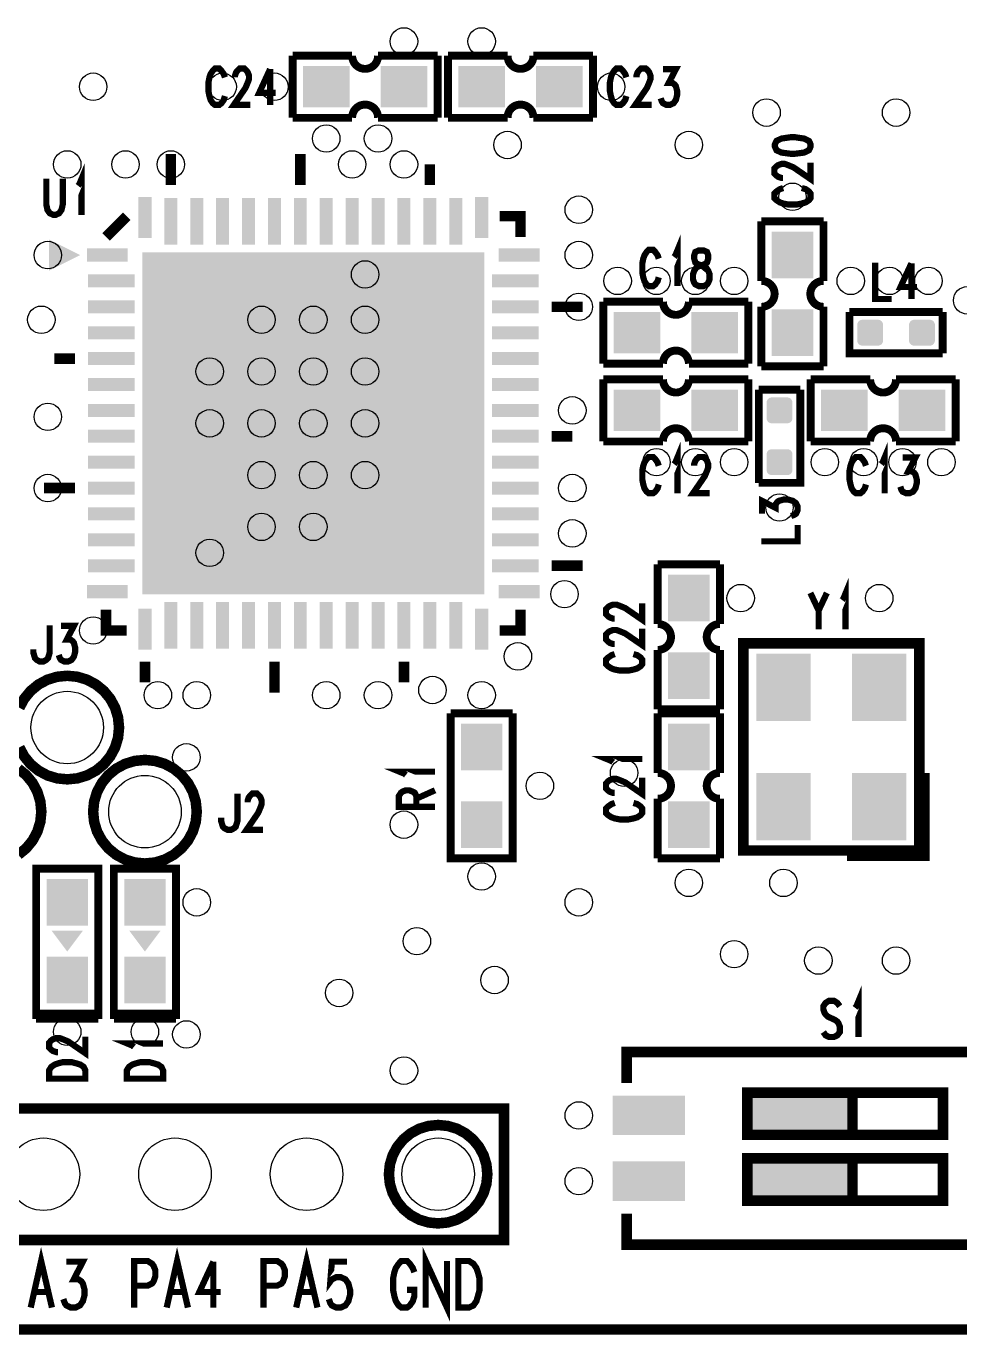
# Model space of a CAD drawing. Extents: x -0.1 to 57.1, y -0.1 to 42.5.
# Drawn here: x 19.71 to 37.73, y -0.1 to 25.17 of the extents above; entities that cross this region are included whole.
import ezdxf

# ---------------------------------------------------------------- set-up
doc = ezdxf.new("R2010")
doc.units = 0
doc.layers.get('0').update_dxf_attribs({"linetype": 'CONTINUOUS'})
doc.layers.add('02_ASSY1_GBR', color=6, linetype='CONTINUOUS')

# ---------------------------------------------------------------- blocks, each defined once
blk = doc.blocks.new('ROUND_13')
blk.add_circle((0, 0), 0.7)
blk = doc.blocks.new('RECTANGLE_132')
blk.add_solid([(0.4, 0.45), (0.4, -0.45), (-0.4, 0.45), (-0.4, -0.45)])
blk = doc.blocks.new('RECTANGLE_133')
blk.add_solid([(0.3945, 0.127), (0.3945, -0.127), (-0.3945, 0.127), (-0.3945, -0.127)])
blk = doc.blocks.new('RECTANGLE_134')
blk.add_solid([(0.45, 0.125), (0.45, -0.125), (-0.45, 0.125), (-0.45, -0.125)])
blk = doc.blocks.new('RECTANGLE_135')
blk.add_solid([(0.127, 0.3945), (0.127, -0.3945), (-0.127, 0.3945), (-0.127, -0.3945)])
blk = doc.blocks.new('RECTANGLE_136')
blk.add_solid([(0.125, 0.45), (0.125, -0.45), (-0.125, 0.45), (-0.125, -0.45)])
blk = doc.blocks.new('SQUARE_137')
blk.add_solid([(3.3, 3.3), (3.3, -3.3), (-3.3, 3.3), (-3.3, -3.3)])
blk = doc.blocks.new('RECTANGLE_138')
blk.add_solid([(0.45, 0.4), (0.45, -0.4), (-0.45, 0.4), (-0.45, -0.4)])
blk = doc.blocks.new('RECTANGLE_140')
blk.add_solid([(0.6985, 0.381), (0.6985, -0.381), (-0.6985, 0.381), (-0.6985, -0.381)])
blk = doc.blocks.new('RECTANGLE_141')
blk.add_solid([(0.525, 0.65), (0.525, -0.65), (-0.525, 0.65), (-0.525, -0.65)])
blk = doc.blocks.new('ROUND_177')
blk.add_circle((0, 0), 0.265)

msp = doc.modelspace()

# ---------------------------------------------------------------- linework, layer by layer
at = {"layer": '02_ASSY1_GBR'}
for points, const_width in [([(0, 0), (57, 0), (57, 35), (0, 35), (0, 0)], 0.2032), ([(24.85, 23.4), (24.85, 24.6)], 0.1524), ([(24.85, 24.6), (26, 24.6)], 0.1524), ([(26.5, 24.6), (26.499, 24.575), (26.496, 24.551), (26.49, 24.526), (26.482, 24.503), (26.472, 24.48), (26.46, 24.459), (26.445, 24.439), (26.429, 24.42), (26.41, 24.403), (26.39, 24.388), (26.369, 24.375), (26.347, 24.364), (26.323, 24.356), (26.299, 24.35), (26.275, 24.346), (26.25, 24.345), (26.225, 24.346), (26.201, 24.35), (26.177, 24.356), (26.153, 24.364), (26.131, 24.375), (26.11, 24.388), (26.09, 24.403), (26.071, 24.42), (26.055, 24.439), (26.04, 24.459), (26.028, 24.48), (26.018, 24.503), (26.01, 24.526), (26.004, 24.551), (26.001, 24.575), (26, 24.6)], 0.1524), ([(26.5, 24.6), (27.65, 24.6)], 0.1524), ([(27.65, 23.4), (27.65, 24.6)], 0.1524), ([(29, 24.6), (27.85, 24.6)], 0.1524), ([(27.85, 24.6), (27.85, 23.4)], 0.1524), ([(29.5, 24.6), (29.499, 24.575), (29.496, 24.551), (29.49, 24.526), (29.482, 24.503), (29.472, 24.48), (29.46, 24.459), (29.445, 24.439), (29.429, 24.42), (29.41, 24.403), (29.39, 24.388), (29.369, 24.375), (29.347, 24.364), (29.323, 24.356), (29.299, 24.35), (29.275, 24.346), (29.25, 24.345), (29.225, 24.346), (29.201, 24.35), (29.177, 24.356), (29.153, 24.364), (29.131, 24.375), (29.11, 24.388), (29.09, 24.403), (29.071, 24.42), (29.055, 24.439), (29.04, 24.459), (29.028, 24.48), (29.018, 24.503), (29.01, 24.526), (29.004, 24.551), (29.001, 24.575), (29, 24.6)], 0.1524), ([(30.65, 24.6), (29.5, 24.6)], 0.1524), ([(30.65, 24.6), (30.65, 23.4)], 0.1524), ([(23.544, 24.18), (23.522, 24.244), (23.477, 24.308), (23.436, 24.35), (23.35, 24.35), (23.309, 24.308), (23.267, 24.244), (23.245, 24.18), (23.226, 24.085), (23.226, 23.915), (23.245, 23.82), (23.267, 23.745), (23.309, 23.682), (23.35, 23.65), (23.436, 23.65), (23.477, 23.682), (23.522, 23.745), (23.544, 23.82)], 0.12), ([(23.738, 24.18), (23.738, 24.212), (23.76, 24.276), (23.783, 24.308), (23.827, 24.35), (23.92, 24.35), (23.964, 24.308), (23.986, 24.276), (24.009, 24.212), (24.009, 24.148), (23.986, 24.085), (23.942, 23.979), (23.716, 23.65), (24.034, 23.65)], 0.12), ([(24.416, 24.339), (24.206, 23.883), (24.524, 23.883)], 0.12), ([(24.416, 24.339), (24.416, 23.65)], 0.12), ([(31.294, 24.18), (31.272, 24.244), (31.227, 24.308), (31.186, 24.35), (31.1, 24.35), (31.059, 24.308), (31.017, 24.244), (30.995, 24.18), (30.976, 24.085), (30.976, 23.915), (30.995, 23.82), (31.017, 23.745), (31.059, 23.682), (31.1, 23.65), (31.186, 23.65), (31.227, 23.682), (31.272, 23.745), (31.294, 23.82)], 0.12), ([(31.488, 24.18), (31.488, 24.212), (31.51, 24.276), (31.533, 24.308), (31.577, 24.35), (31.67, 24.35), (31.714, 24.308), (31.736, 24.276), (31.759, 24.212), (31.759, 24.148), (31.736, 24.085), (31.692, 23.979), (31.466, 23.65), (31.784, 23.65)], 0.12), ([(32, 24.339), (32.249, 24.339), (32.112, 24.074), (32.182, 24.074), (32.226, 24.042), (32.249, 24.011), (32.274, 23.915), (32.274, 23.841), (32.249, 23.745), (32.204, 23.682), (32.137, 23.65), (32.067, 23.65), (32, 23.682), (31.978, 23.714), (31.956, 23.777)], 0.12), ([(26, 23.4), (26.001, 23.425), (26.004, 23.449), (26.01, 23.474), (26.018, 23.497), (26.028, 23.52), (26.04, 23.541), (26.055, 23.561), (26.071, 23.58), (26.09, 23.597), (26.11, 23.612), (26.131, 23.625), (26.153, 23.636), (26.177, 23.644), (26.201, 23.65), (26.225, 23.654), (26.25, 23.655), (26.275, 23.654), (26.299, 23.65), (26.323, 23.644), (26.347, 23.636), (26.369, 23.625), (26.39, 23.612), (26.41, 23.597), (26.429, 23.58), (26.445, 23.561), (26.46, 23.541), (26.472, 23.52), (26.482, 23.497), (26.49, 23.474), (26.496, 23.449), (26.499, 23.425), (26.5, 23.4)], 0.1524), ([(29, 23.4), (29.001, 23.425), (29.004, 23.449), (29.01, 23.474), (29.018, 23.497), (29.028, 23.52), (29.04, 23.541), (29.055, 23.561), (29.071, 23.58), (29.09, 23.597), (29.11, 23.612), (29.131, 23.625), (29.153, 23.636), (29.177, 23.644), (29.201, 23.65), (29.225, 23.654), (29.25, 23.655), (29.275, 23.654), (29.299, 23.65), (29.323, 23.644), (29.347, 23.636), (29.369, 23.625), (29.39, 23.612), (29.41, 23.597), (29.429, 23.58), (29.445, 23.561), (29.46, 23.541), (29.472, 23.52), (29.482, 23.497), (29.49, 23.474), (29.496, 23.449), (29.499, 23.425), (29.5, 23.4)], 0.1524), ([(24.85, 23.4), (26, 23.4)], 0.1524), ([(26.5, 23.4), (27.65, 23.4)], 0.1524), ([(29, 23.4), (27.85, 23.4)], 0.1524), ([(30.65, 23.4), (29.5, 23.4)], 0.1524), ([(34.161, 22.843), (34.192, 22.773), (34.288, 22.728), (34.458, 22.706), (34.553, 22.706), (34.723, 22.728), (34.818, 22.773), (34.85, 22.843), (34.85, 22.887), (34.818, 22.954), (34.723, 22.999), (34.553, 23.024), (34.458, 23.024), (34.288, 22.999), (34.192, 22.954), (34.161, 22.887), (34.161, 22.843)], 0.12), ([(22.5, 22.7), (22.5, 22.1)], 0.2032), ([(25, 22.7), (25, 22.1)], 0.2032), ([(20.71, 22.087), (20.735, 22.119), (20.774, 22.214), (20.774, 21.525)], 0.12), ([(27.5, 22.1), (27.5, 22.5)], 0.2032), ([(34.32, 22.238), (34.288, 22.238), (34.224, 22.26), (34.192, 22.283), (34.15, 22.327), (34.15, 22.42), (34.192, 22.464), (34.224, 22.486), (34.288, 22.509), (34.352, 22.509), (34.415, 22.486), (34.521, 22.442), (34.85, 22.216), (34.85, 22.534)], 0.12), ([(20.096, 22.225), (20.096, 21.727), (20.118, 21.62), (20.163, 21.557), (20.233, 21.525), (20.277, 21.525), (20.344, 21.557), (20.389, 21.62), (20.414, 21.727), (20.414, 22.225)], 0.12), ([(34.32, 22.044), (34.256, 22.022), (34.192, 21.977), (34.15, 21.936), (34.15, 21.85), (34.192, 21.809), (34.256, 21.767), (34.32, 21.745), (34.415, 21.726), (34.585, 21.726), (34.68, 21.745), (34.755, 21.767), (34.818, 21.809), (34.85, 21.85), (34.85, 21.936), (34.818, 21.977), (34.755, 22.022), (34.68, 22.044)], 0.12), ([(21.65, 21.5), (21.25, 21.1)], 0.2032), ([(28.85, 21.5), (29.25, 21.5), (29.25, 21.1)], 0.2032), ([(35.1, 21.4), (33.9, 21.4)], 0.1524), ([(33.9, 20.25), (33.9, 21.4)], 0.1524), ([(35.1, 20.25), (35.1, 21.4)], 0.1524), ([(32.215, 20.712), (32.24, 20.744), (32.279, 20.839), (32.279, 20.15)], 0.12), ([(31.919, 20.68), (31.897, 20.744), (31.852, 20.808), (31.811, 20.85), (31.725, 20.85), (31.684, 20.808), (31.642, 20.744), (31.62, 20.68), (31.601, 20.585), (31.601, 20.415), (31.62, 20.32), (31.642, 20.245), (31.684, 20.182), (31.725, 20.15), (31.811, 20.15), (31.852, 20.182), (31.897, 20.245), (31.919, 20.32)], 0.12), ([(32.692, 20.839), (32.625, 20.808), (32.603, 20.744), (32.603, 20.68), (32.625, 20.606), (32.67, 20.574), (32.762, 20.542), (32.829, 20.511), (32.874, 20.447), (32.899, 20.383), (32.899, 20.277), (32.874, 20.214), (32.851, 20.182), (32.785, 20.15), (32.692, 20.15), (32.625, 20.182), (32.603, 20.214), (32.581, 20.277), (32.581, 20.383), (32.603, 20.447), (32.648, 20.511), (32.715, 20.542), (32.807, 20.574), (32.851, 20.606), (32.874, 20.68), (32.874, 20.744), (32.851, 20.808), (32.785, 20.839), (32.692, 20.839)], 0.12), ([(36.096, 20.6), (36.096, 19.9), (36.414, 19.9)], 0.12), ([(36.796, 20.589), (36.586, 20.133), (36.904, 20.133)], 0.12), ([(36.796, 20.589), (36.796, 19.9)], 0.12), ([(33.9, 20.25), (33.925, 20.249), (33.949, 20.246), (33.974, 20.24), (33.997, 20.232), (34.02, 20.222), (34.041, 20.21), (34.061, 20.195), (34.08, 20.179), (34.097, 20.16), (34.112, 20.14), (34.125, 20.119), (34.136, 20.097), (34.144, 20.073), (34.15, 20.049), (34.154, 20.025), (34.155, 20), (34.154, 19.975), (34.15, 19.951), (34.144, 19.927), (34.136, 19.903), (34.125, 19.881), (34.112, 19.86), (34.097, 19.84), (34.08, 19.821), (34.061, 19.805), (34.041, 19.79), (34.02, 19.778), (33.997, 19.768), (33.974, 19.76), (33.949, 19.754), (33.925, 19.751), (33.9, 19.75)], 0.1524), ([(35.1, 19.75), (35.075, 19.751), (35.051, 19.754), (35.026, 19.76), (35.003, 19.768), (34.98, 19.778), (34.959, 19.79), (34.939, 19.805), (34.92, 19.821), (34.903, 19.84), (34.888, 19.86), (34.875, 19.881), (34.864, 19.903), (34.856, 19.927), (34.85, 19.951), (34.846, 19.975), (34.845, 20), (34.846, 20.025), (34.85, 20.049), (34.856, 20.073), (34.864, 20.097), (34.875, 20.119), (34.888, 20.14), (34.903, 20.16), (34.92, 20.179), (34.939, 20.195), (34.959, 20.21), (34.98, 20.222), (35.003, 20.232), (35.026, 20.24), (35.051, 20.246), (35.075, 20.249), (35.1, 20.25)], 0.1524), ([(29.85, 19.75), (30.45, 19.75)], 0.2032), ([(32, 19.85), (30.85, 19.85)], 0.1524), ([(30.85, 19.85), (30.85, 18.65)], 0.1524), ([(32.5, 19.85), (32.499, 19.825), (32.496, 19.801), (32.49, 19.776), (32.482, 19.753), (32.472, 19.73), (32.46, 19.709), (32.445, 19.689), (32.429, 19.67), (32.41, 19.653), (32.39, 19.638), (32.369, 19.625), (32.347, 19.614), (32.323, 19.606), (32.299, 19.6), (32.275, 19.596), (32.25, 19.595), (32.225, 19.596), (32.201, 19.6), (32.177, 19.606), (32.153, 19.614), (32.131, 19.625), (32.11, 19.638), (32.09, 19.653), (32.071, 19.67), (32.055, 19.689), (32.04, 19.709), (32.028, 19.73), (32.018, 19.753), (32.01, 19.776), (32.004, 19.801), (32.001, 19.825), (32, 19.85)], 0.1524), ([(33.65, 19.85), (32.5, 19.85)], 0.1524), ([(33.65, 19.85), (33.65, 18.65)], 0.1524), ([(33.9, 18.6), (33.9, 19.75)], 0.1524), ([(35.1, 18.6), (35.1, 19.75)], 0.1524), ([(37.4, 18.85), (35.6, 18.85), (35.6, 19.65)], 0.1524), ([(35.6, 19.65), (37.4, 19.65)], 0.1524), ([(37.4, 19.65), (37.4, 18.85)], 0.1524), ([(32, 18.65), (32.001, 18.675), (32.004, 18.699), (32.01, 18.724), (32.018, 18.747), (32.028, 18.77), (32.04, 18.791), (32.055, 18.811), (32.071, 18.83), (32.09, 18.847), (32.11, 18.862), (32.131, 18.875), (32.153, 18.886), (32.177, 18.894), (32.201, 18.9), (32.225, 18.904), (32.25, 18.905), (32.275, 18.904), (32.299, 18.9), (32.323, 18.894), (32.347, 18.886), (32.369, 18.875), (32.39, 18.862), (32.41, 18.847), (32.429, 18.83), (32.445, 18.811), (32.46, 18.791), (32.472, 18.77), (32.482, 18.747), (32.49, 18.724), (32.496, 18.699), (32.499, 18.675), (32.5, 18.65)], 0.1524), ([(20.65, 18.75), (20.25, 18.75)], 0.2032), ([(32, 18.65), (30.85, 18.65)], 0.1524), ([(33.65, 18.65), (32.5, 18.65)], 0.1524), ([(35.1, 18.6), (33.9, 18.6)], 0.1524), ([(32, 18.35), (30.85, 18.35)], 0.1524), ([(30.85, 18.35), (30.85, 17.15)], 0.1524), ([(32.5, 18.35), (32.499, 18.325), (32.496, 18.301), (32.49, 18.276), (32.482, 18.253), (32.472, 18.23), (32.46, 18.209), (32.445, 18.189), (32.429, 18.17), (32.41, 18.153), (32.39, 18.138), (32.369, 18.125), (32.347, 18.114), (32.323, 18.106), (32.299, 18.1), (32.275, 18.096), (32.25, 18.095), (32.225, 18.096), (32.201, 18.1), (32.177, 18.106), (32.153, 18.114), (32.131, 18.125), (32.11, 18.138), (32.09, 18.153), (32.071, 18.17), (32.055, 18.189), (32.04, 18.209), (32.028, 18.23), (32.018, 18.253), (32.01, 18.276), (32.004, 18.301), (32.001, 18.325), (32, 18.35)], 0.1524), ([(33.65, 18.35), (32.5, 18.35)], 0.1524), ([(33.65, 18.35), (33.65, 17.15)], 0.1524), ([(34.65, 18.15), (34.65, 16.35), (33.85, 16.35)], 0.1524), ([(33.85, 18.15), (34.65, 18.15)], 0.1524), ([(33.85, 16.35), (33.85, 18.15)], 0.1524), ([(36, 18.35), (34.85, 18.35)], 0.1524), ([(34.85, 18.35), (34.85, 17.15)], 0.1524), ([(36.5, 18.35), (36.499, 18.325), (36.496, 18.301), (36.49, 18.276), (36.482, 18.253), (36.472, 18.23), (36.46, 18.209), (36.445, 18.189), (36.429, 18.17), (36.41, 18.153), (36.39, 18.138), (36.369, 18.125), (36.347, 18.114), (36.323, 18.106), (36.299, 18.1), (36.275, 18.096), (36.25, 18.095), (36.225, 18.096), (36.201, 18.1), (36.177, 18.106), (36.153, 18.114), (36.131, 18.125), (36.11, 18.138), (36.09, 18.153), (36.071, 18.17), (36.055, 18.189), (36.04, 18.209), (36.028, 18.23), (36.018, 18.253), (36.01, 18.276), (36.004, 18.301), (36.001, 18.325), (36, 18.35)], 0.1524), ([(37.65, 18.35), (36.5, 18.35)], 0.1524), ([(37.65, 18.35), (37.65, 17.15)], 0.1524), ([(32, 17.15), (32.001, 17.175), (32.004, 17.199), (32.01, 17.224), (32.018, 17.247), (32.028, 17.27), (32.04, 17.291), (32.055, 17.311), (32.071, 17.33), (32.09, 17.347), (32.11, 17.362), (32.131, 17.375), (32.153, 17.386), (32.177, 17.394), (32.201, 17.4), (32.225, 17.404), (32.25, 17.405), (32.275, 17.404), (32.299, 17.4), (32.323, 17.394), (32.347, 17.386), (32.369, 17.375), (32.39, 17.362), (32.41, 17.347), (32.429, 17.33), (32.445, 17.311), (32.46, 17.291), (32.472, 17.27), (32.482, 17.247), (32.49, 17.224), (32.496, 17.199), (32.499, 17.175), (32.5, 17.15)], 0.1524), ([(36, 17.15), (36.001, 17.175), (36.004, 17.199), (36.01, 17.224), (36.018, 17.247), (36.028, 17.27), (36.04, 17.291), (36.055, 17.311), (36.071, 17.33), (36.09, 17.347), (36.11, 17.362), (36.131, 17.375), (36.153, 17.386), (36.177, 17.394), (36.201, 17.4), (36.225, 17.404), (36.25, 17.405), (36.275, 17.404), (36.299, 17.4), (36.323, 17.394), (36.347, 17.386), (36.369, 17.375), (36.39, 17.362), (36.41, 17.347), (36.429, 17.33), (36.445, 17.311), (36.46, 17.291), (36.472, 17.27), (36.482, 17.247), (36.49, 17.224), (36.496, 17.199), (36.499, 17.175), (36.5, 17.15)], 0.1524), ([(29.85, 17.25), (30.25, 17.25)], 0.2032), ([(32, 17.15), (30.85, 17.15)], 0.1524), ([(33.65, 17.15), (32.5, 17.15)], 0.1524), ([(36, 17.15), (34.85, 17.15)], 0.1524), ([(37.65, 17.15), (36.5, 17.15)], 0.1524), ([(32.215, 16.712), (32.24, 16.744), (32.279, 16.839), (32.279, 16.15)], 0.12), ([(36.215, 16.712), (36.24, 16.744), (36.279, 16.839), (36.279, 16.15)], 0.12), ([(31.919, 16.68), (31.897, 16.744), (31.852, 16.808), (31.811, 16.85), (31.725, 16.85), (31.684, 16.808), (31.642, 16.744), (31.62, 16.68), (31.601, 16.585), (31.601, 16.415), (31.62, 16.32), (31.642, 16.245), (31.684, 16.182), (31.725, 16.15), (31.811, 16.15), (31.852, 16.182), (31.897, 16.245), (31.919, 16.32)], 0.12), ([(32.603, 16.68), (32.603, 16.712), (32.625, 16.776), (32.648, 16.808), (32.692, 16.85), (32.785, 16.85), (32.829, 16.808), (32.851, 16.776), (32.874, 16.712), (32.874, 16.648), (32.851, 16.585), (32.807, 16.479), (32.581, 16.15), (32.899, 16.15)], 0.12), ([(35.919, 16.68), (35.897, 16.744), (35.852, 16.808), (35.811, 16.85), (35.725, 16.85), (35.684, 16.808), (35.642, 16.744), (35.62, 16.68), (35.601, 16.585), (35.601, 16.415), (35.62, 16.32), (35.642, 16.245), (35.684, 16.182), (35.725, 16.15), (35.811, 16.15), (35.852, 16.182), (35.897, 16.245), (35.919, 16.32)], 0.12), ([(36.625, 16.839), (36.874, 16.839), (36.737, 16.574), (36.807, 16.574), (36.851, 16.542), (36.874, 16.511), (36.899, 16.415), (36.899, 16.341), (36.874, 16.245), (36.829, 16.182), (36.762, 16.15), (36.692, 16.15), (36.625, 16.182), (36.603, 16.214), (36.581, 16.277)], 0.12), ([(20.65, 16.25), (20.05, 16.25)], 0.2032), ([(33.911, 15.755), (33.911, 16.004), (34.176, 15.867), (34.176, 15.937), (34.208, 15.981), (34.239, 16.004), (34.335, 16.029), (34.409, 16.029), (34.505, 16.004), (34.568, 15.959), (34.6, 15.892), (34.6, 15.822), (34.568, 15.755), (34.536, 15.733), (34.473, 15.711)], 0.12), ([(33.9, 15.221), (34.6, 15.221), (34.6, 15.539)], 0.12), ([(30.45, 14.75), (29.85, 14.75)], 0.2032), ([(33.1, 14.775), (31.9, 14.775)], 0.1524), ([(31.9, 13.625), (31.9, 14.775)], 0.1524), ([(33.1, 13.625), (33.1, 14.775)], 0.1524), ([(35.46, 14.087), (35.485, 14.119), (35.524, 14.214), (35.524, 13.525)], 0.12), ([(34.846, 14.225), (35.005, 13.886), (35.005, 13.525)], 0.12), ([(35.164, 14.225), (35.005, 13.886)], 0.12), ([(21.65, 13.5), (21.25, 13.5), (21.25, 13.9)], 0.2032), ([(29.25, 13.9), (29.25, 13.5), (28.85, 13.5)], 0.2032), ([(31.07, 13.728), (31.038, 13.728), (30.974, 13.75), (30.942, 13.773), (30.9, 13.817), (30.9, 13.91), (30.942, 13.954), (30.974, 13.976), (31.038, 13.999), (31.102, 13.999), (31.165, 13.976), (31.271, 13.932), (31.6, 13.706), (31.6, 14.024)], 0.12), ([(20.161, 13.6), (20.161, 13.07), (20.129, 12.964), (20.097, 12.932), (20.037, 12.9), (19.97, 12.9), (19.909, 12.932), (19.878, 12.964), (19.846, 13.07), (19.846, 13.133)], 0.12), ([(20.38, 13.589), (20.629, 13.589), (20.492, 13.324), (20.562, 13.324), (20.606, 13.292), (20.629, 13.261), (20.654, 13.165), (20.654, 13.091), (20.629, 12.995), (20.584, 12.932), (20.517, 12.9), (20.447, 12.9), (20.38, 12.932), (20.358, 12.964), (20.336, 13.027)], 0.12), ([(31.9, 13.625), (31.925, 13.624), (31.949, 13.621), (31.974, 13.615), (31.997, 13.607), (32.02, 13.597), (32.041, 13.585), (32.061, 13.57), (32.08, 13.554), (32.097, 13.535), (32.112, 13.515), (32.125, 13.494), (32.136, 13.472), (32.144, 13.448), (32.15, 13.424), (32.154, 13.4), (32.155, 13.375), (32.154, 13.35), (32.15, 13.326), (32.144, 13.302), (32.136, 13.278), (32.125, 13.256), (32.112, 13.235), (32.097, 13.215), (32.08, 13.196), (32.061, 13.18), (32.041, 13.165), (32.02, 13.153), (31.997, 13.143), (31.974, 13.135), (31.949, 13.129), (31.925, 13.126), (31.9, 13.125)], 0.1524), ([(33.1, 13.125), (33.075, 13.126), (33.051, 13.129), (33.026, 13.135), (33.003, 13.143), (32.98, 13.153), (32.959, 13.165), (32.939, 13.18), (32.92, 13.196), (32.903, 13.215), (32.888, 13.235), (32.875, 13.256), (32.864, 13.278), (32.856, 13.302), (32.85, 13.326), (32.846, 13.35), (32.845, 13.375), (32.846, 13.4), (32.85, 13.424), (32.856, 13.448), (32.864, 13.472), (32.875, 13.494), (32.888, 13.515), (32.903, 13.535), (32.92, 13.554), (32.939, 13.57), (32.959, 13.585), (32.98, 13.597), (33.003, 13.607), (33.026, 13.615), (33.051, 13.621), (33.075, 13.624), (33.1, 13.625)], 0.1524), ([(31.07, 13.238), (31.038, 13.238), (30.974, 13.26), (30.942, 13.283), (30.9, 13.327), (30.9, 13.42), (30.942, 13.464), (30.974, 13.486), (31.038, 13.509), (31.102, 13.509), (31.165, 13.486), (31.271, 13.442), (31.6, 13.216), (31.6, 13.534)], 0.12), ([(31.9, 11.975), (31.9, 13.125)], 0.1524), ([(33.1, 11.975), (33.1, 13.125)], 0.1524), ([(33.55, 9.25), (33.55, 13.25), (36.95, 13.25), (36.95, 9.25), (33.55, 9.25)], 0.2032), ([(22, 12.9), (22, 12.5)], 0.2032), ([(24.5, 12.9), (24.5, 12.3)], 0.2032), ([(27, 12.5), (27, 12.9)], 0.2032), ([(31.07, 13.044), (31.006, 13.022), (30.942, 12.977), (30.9, 12.936), (30.9, 12.85), (30.942, 12.809), (31.006, 12.767), (31.07, 12.745), (31.165, 12.726), (31.335, 12.726), (31.43, 12.745), (31.505, 12.767), (31.568, 12.809), (31.6, 12.85), (31.6, 12.936), (31.568, 12.977), (31.505, 13.022), (31.43, 13.044)], 0.12), ([(19.576, 11.242), (19.669, 11.069), (19.793, 10.918), (19.944, 10.794), (20.117, 10.701), (20.305, 10.644), (20.5, 10.625), (20.695, 10.644), (20.883, 10.701), (21.056, 10.794), (21.207, 10.918), (21.331, 11.069), (21.424, 11.242), (21.481, 11.43), (21.5, 11.625), (21.481, 11.82), (21.424, 12.008), (21.331, 12.181), (21.207, 12.332), (21.056, 12.456), (20.883, 12.549), (20.695, 12.606), (20.5, 12.625), (20.305, 12.606), (20.117, 12.549), (19.944, 12.456), (19.793, 12.332), (19.669, 12.181), (19.576, 12.008)], 0.2032), ([(29.1, 11.9), (29.1, 9.1), (27.9, 9.1), (27.9, 11.9)], 0.1524), ([(27.9, 11.9), (29.1, 11.9)], 0.1524), ([(33.1, 11.975), (31.9, 11.975)], 0.1524), ([(31.9, 11.9), (33.1, 11.9)], 0.1524), ([(31.9, 11.9), (31.9, 10.75)], 0.1524), ([(33.1, 11.9), (33.1, 10.75)], 0.1524), ([(19.556, 9.169), (19.707, 9.293), (19.831, 9.444), (19.924, 9.617), (19.981, 9.805), (20, 10), (19.981, 10.195), (19.924, 10.383), (19.831, 10.556), (19.707, 10.707), (19.556, 10.831)], 0.2032), ([(21, 10), (21.019, 9.805), (21.076, 9.617), (21.169, 9.444), (21.293, 9.293), (21.444, 9.169), (21.617, 9.076), (21.805, 9.019), (22, 9), (22.195, 9.019), (22.383, 9.076), (22.556, 9.169), (22.707, 9.293), (22.831, 9.444), (22.924, 9.617), (22.981, 9.805), (23, 10), (22.981, 10.195), (22.924, 10.383), (22.831, 10.556), (22.707, 10.707), (22.556, 10.831), (22.383, 10.924), (22.195, 10.981), (22, 11), (21.805, 10.981), (21.617, 10.924), (21.444, 10.831), (21.293, 10.707), (21.169, 10.556), (21.076, 10.383), (21.019, 10.195), (21, 10)], 0.2032), ([(31.038, 10.955), (31.006, 10.98), (30.911, 11.019), (31.6, 11.019)], 0.12), ([(27.038, 10.71), (27.006, 10.735), (26.911, 10.774), (27.6, 10.774)], 0.12), ([(31.07, 10.363), (31.038, 10.363), (30.974, 10.385), (30.942, 10.408), (30.9, 10.452), (30.9, 10.545), (30.942, 10.589), (30.974, 10.611), (31.038, 10.634), (31.102, 10.634), (31.165, 10.611), (31.271, 10.567), (31.6, 10.341), (31.6, 10.659)], 0.12), ([(31.9, 10.75), (31.925, 10.749), (31.949, 10.746), (31.974, 10.74), (31.997, 10.732), (32.02, 10.722), (32.041, 10.71), (32.061, 10.695), (32.08, 10.679), (32.097, 10.66), (32.112, 10.64), (32.125, 10.619), (32.136, 10.597), (32.144, 10.573), (32.15, 10.549), (32.154, 10.525), (32.155, 10.5), (32.154, 10.475), (32.15, 10.451), (32.144, 10.427), (32.136, 10.403), (32.125, 10.381), (32.112, 10.36), (32.097, 10.34), (32.08, 10.321), (32.061, 10.305), (32.041, 10.29), (32.02, 10.278), (31.997, 10.268), (31.974, 10.26), (31.949, 10.254), (31.925, 10.251), (31.9, 10.25)], 0.1524), ([(33.1, 10.25), (33.075, 10.251), (33.051, 10.254), (33.026, 10.26), (33.003, 10.268), (32.98, 10.278), (32.959, 10.29), (32.939, 10.305), (32.92, 10.321), (32.903, 10.34), (32.888, 10.36), (32.875, 10.381), (32.864, 10.403), (32.856, 10.427), (32.85, 10.451), (32.846, 10.475), (32.845, 10.5), (32.846, 10.525), (32.85, 10.549), (32.856, 10.573), (32.864, 10.597), (32.875, 10.619), (32.888, 10.64), (32.903, 10.66), (32.92, 10.679), (32.939, 10.695), (32.959, 10.71), (32.98, 10.722), (33.003, 10.732), (33.026, 10.74), (33.051, 10.746), (33.075, 10.749), (33.1, 10.75)], 0.1524), ([(35.55, 9.15), (37.05, 9.15), (37.05, 10.75)], 0.2032), ([(23.786, 10.35), (23.786, 9.82), (23.754, 9.714), (23.722, 9.682), (23.662, 9.65), (23.595, 9.65), (23.534, 9.682), (23.503, 9.714), (23.471, 9.82), (23.471, 9.883)], 0.12), ([(23.983, 10.18), (23.983, 10.212), (24.005, 10.276), (24.028, 10.308), (24.072, 10.35), (24.165, 10.35), (24.209, 10.308), (24.231, 10.276), (24.254, 10.212), (24.254, 10.148), (24.231, 10.085), (24.187, 9.979), (23.961, 9.65), (24.279, 9.65)], 0.12), ([(27.6, 10.096), (26.9, 10.096), (26.9, 10.3), (26.942, 10.366), (26.974, 10.389), (27.038, 10.414), (27.102, 10.414), (27.165, 10.389), (27.208, 10.366), (27.239, 10.3), (27.239, 10.096)], 0.12), ([(27.239, 10.252), (27.6, 10.414)], 0.12), ([(31.07, 10.169), (31.006, 10.147), (30.942, 10.102), (30.9, 10.061), (30.9, 9.975), (30.942, 9.934), (31.006, 9.892), (31.07, 9.87), (31.165, 9.851), (31.335, 9.851), (31.43, 9.87), (31.505, 9.892), (31.568, 9.934), (31.6, 9.975), (31.6, 10.061), (31.568, 10.102), (31.505, 10.147), (31.43, 10.169)], 0.12), ([(31.9, 10.25), (31.9, 9.1)], 0.1524), ([(33.1, 10.25), (33.1, 9.1)], 0.1524), ([(31.9, 9.1), (33.1, 9.1)], 0.1524), ([(21.1, 8.9), (19.9, 8.9), (19.9, 6.1), (21.1, 6.1), (21.1, 8.9)], 0.1524), ([(22.6, 8.9), (21.4, 8.9), (21.4, 6.1), (22.6, 6.1), (22.6, 8.9)], 0.1524), ([(35.71, 6.212), (35.735, 6.244), (35.774, 6.339), (35.774, 5.65)], 0.12), ([(35.414, 6.244), (35.366, 6.308), (35.3, 6.35), (35.207, 6.35), (35.14, 6.308), (35.096, 6.244), (35.096, 6.18), (35.118, 6.117), (35.14, 6.085), (35.185, 6.042), (35.322, 5.979), (35.366, 5.947), (35.389, 5.915), (35.414, 5.852), (35.414, 5.745), (35.366, 5.682), (35.3, 5.65), (35.207, 5.65), (35.14, 5.682), (35.096, 5.745)], 0.12), ([(19.9, 6.1), (19.9, 6)], 0.1524), ([(21.1, 6), (19.9, 6)], 0.1524), ([(21.1, 6.1), (21.1, 6)], 0.1524), ([(21.4, 6.1), (21.4, 6)], 0.1524), ([(22.6, 6), (21.4, 6)], 0.1524), ([(22.6, 6.1), (22.6, 6)], 0.1524), ([(20.32, 5.358), (20.288, 5.358), (20.224, 5.38), (20.192, 5.403), (20.15, 5.447), (20.15, 5.54), (20.192, 5.584), (20.224, 5.606), (20.288, 5.629), (20.352, 5.629), (20.415, 5.606), (20.521, 5.562), (20.85, 5.336), (20.85, 5.654)], 0.12), ([(21.788, 5.46), (21.756, 5.485), (21.661, 5.524), (22.35, 5.524)], 0.12), ([(39.7, 4.76), (39.7, 5.36), (31.3, 5.36), (31.3, 4.76)], 0.2032), ([(20.15, 4.846), (20.15, 5.005), (20.192, 5.072), (20.256, 5.116), (20.32, 5.139), (20.415, 5.164), (20.585, 5.164), (20.68, 5.139), (20.755, 5.116), (20.818, 5.072), (20.85, 5.005), (20.85, 4.846), (20.15, 4.846)], 0.12), ([(21.65, 4.846), (21.65, 5.005), (21.692, 5.072), (21.756, 5.116), (21.82, 5.139), (21.915, 5.164), (22.085, 5.164), (22.18, 5.139), (22.255, 5.116), (22.318, 5.072), (22.35, 5.005), (22.35, 4.846), (21.65, 4.846)], 0.12), ([(33.627, 3.759), (37.405, 3.759), (37.405, 4.575), (33.627, 4.575), (33.627, 3.759)], 0.2032), ([(35.659, 3.759), (35.659, 4.575)], 0.2032), ([(16.23, 4.27), (16.23, 1.73), (28.93, 1.73), (28.93, 4.27), (16.23, 4.27)], 0.2032), ([(26.71, 3), (26.728, 2.815), (26.782, 2.636), (26.87, 2.472), (26.988, 2.328), (27.132, 2.21), (27.296, 2.122), (27.475, 2.068), (27.66, 2.05), (27.845, 2.068), (28.024, 2.122), (28.188, 2.21), (28.332, 2.328), (28.45, 2.472), (28.538, 2.636), (28.592, 2.815), (28.61, 3), (28.592, 3.185), (28.538, 3.364), (28.45, 3.528), (28.332, 3.672), (28.188, 3.79), (28.024, 3.878), (27.845, 3.932), (27.66, 3.95), (27.475, 3.932), (27.296, 3.878), (27.132, 3.79), (26.988, 3.672), (26.87, 3.528), (26.782, 3.364), (26.728, 3.185), (26.71, 3)], 0.2032), ([(33.627, 2.489), (37.405, 2.489), (37.405, 3.305), (33.627, 3.305), (33.627, 2.489)], 0.2032), ([(35.659, 2.489), (35.659, 3.305)], 0.2032), ([(31.3, 2.24), (31.3, 1.64), (39.7, 1.64), (39.7, 2.24)], 0.2032), ([(19.795, 0.425), (19.996, 1.325), (20.205, 0.425)], 0.12), ([(22.42, 0.425), (22.621, 1.325), (22.83, 0.425)], 0.12), ([(24.92, 0.425), (25.121, 1.325), (25.33, 0.425)], 0.12), ([(27.42, 0.425), (27.42, 1.325), (27.83, 0.425), (27.83, 1.325)], 0.12), ([(20.483, 1.311), (20.802, 1.311), (20.626, 0.97), (20.716, 0.97), (20.773, 0.93), (20.802, 0.889), (20.835, 0.766), (20.835, 0.67), (20.802, 0.548), (20.745, 0.466), (20.659, 0.425), (20.569, 0.425), (20.483, 0.466), (20.454, 0.507), (20.425, 0.589)], 0.12), ([(21.79, 0.425), (21.79, 1.325), (22.052, 1.325), (22.138, 1.27), (22.167, 1.23), (22.2, 1.148), (22.2, 1.025), (22.167, 0.93), (22.138, 0.889), (22.052, 0.848), (21.79, 0.848)], 0.12), ([(23.321, 1.311), (23.05, 0.725), (23.46, 0.725)], 0.12), ([(23.321, 1.311), (23.321, 0.425)], 0.12), ([(24.29, 0.425), (24.29, 1.325), (24.552, 1.325), (24.638, 1.27), (24.667, 1.23), (24.7, 1.148), (24.7, 1.025), (24.667, 0.93), (24.638, 0.889), (24.552, 0.848), (24.29, 0.848)], 0.12), ([(25.898, 1.311), (25.608, 1.311), (25.579, 0.93), (25.608, 0.97), (25.694, 1.011), (25.78, 1.011), (25.87, 0.97), (25.927, 0.889), (25.96, 0.766), (25.96, 0.67), (25.927, 0.548), (25.87, 0.466), (25.78, 0.425), (25.694, 0.425), (25.608, 0.466), (25.579, 0.507), (25.55, 0.589)], 0.12), ([(27.2, 1.107), (27.171, 1.189), (27.114, 1.27), (27.061, 1.325), (26.95, 1.325), (26.897, 1.27), (26.843, 1.189), (26.815, 1.107), (26.79, 0.984), (26.79, 0.766), (26.815, 0.643), (26.843, 0.548), (26.897, 0.466), (26.95, 0.425), (27.061, 0.425), (27.114, 0.466), (27.171, 0.548), (27.2, 0.643), (27.2, 0.766), (27.061, 0.766)], 0.12), ([(28.05, 1.325), (28.255, 1.325), (28.341, 1.27), (28.398, 1.189), (28.427, 1.107), (28.46, 0.984), (28.46, 0.766), (28.427, 0.643), (28.398, 0.548), (28.341, 0.466), (28.255, 0.425), (28.05, 0.425), (28.05, 1.325)], 0.12), ([(19.869, 0.725), (20.127, 0.725)], 0.12), ([(22.494, 0.725), (22.752, 0.725)], 0.12), ([(24.994, 0.725), (25.252, 0.725)], 0.12)]:
    msp.add_lwpolyline(points, dxfattribs=dict(at, const_width=const_width))
for points in [[(20.150014, 20.749966), (20.15003, 21.049984), (20.749932, 20.749966), (20.15003, 21.049984)], [(20.15, 20.450034), (20.150014, 20.749966), (20.15, 20.450034), (20.749932, 20.749966)], [(35.767008, 19.456008), (35.778994, 19.470986), (36.232994, 19.456008), (36.22101, 19.470986)], [(35.778994, 19.470986), (35.779014, 19.47101), (36.22101, 19.470986), (36.220982, 19.47101)], [(35.779014, 19.47101), (35.793992, 19.482994), (36.220982, 19.47101), (36.206006, 19.482994)], [(35.793992, 19.482994), (35.794016, 19.483006), (36.206006, 19.482994), (36.20599, 19.483006)], [(35.794016, 19.483006), (35.811996, 19.491996), (36.20599, 19.483006), (36.188008, 19.491996)], [(35.811996, 19.491996), (35.812012, 19.492004), (36.188008, 19.491996), (36.187984, 19.492004)], [(35.812012, 19.492004), (35.829988, 19.497996), (36.187984, 19.492004), (36.170002, 19.497996)], [(35.829988, 19.497996), (35.830026, 19.498), (36.170002, 19.497996), (36.169988, 19.498)], [(35.830026, 19.498), (35.850004, 19.5), (36.169988, 19.498), (36.150006, 19.5)], [(36.767008, 19.456008), (36.778994, 19.470986), (37.232994, 19.456008), (37.22101, 19.470986)], [(36.778994, 19.470986), (36.779014, 19.47101), (37.22101, 19.470986), (37.220982, 19.47101)], [(36.779014, 19.47101), (36.793992, 19.482994), (37.220982, 19.47101), (37.206006, 19.482994)], [(36.793992, 19.482994), (36.794016, 19.483006), (37.206006, 19.482994), (37.20599, 19.483006)], [(36.794016, 19.483006), (36.811996, 19.491996), (37.20599, 19.483006), (37.188008, 19.491996)], [(36.811996, 19.491996), (36.812012, 19.492004), (37.188008, 19.491996), (37.187984, 19.492004)], [(36.812012, 19.492004), (36.829988, 19.497996), (37.187984, 19.492004), (37.170002, 19.497996)], [(36.829988, 19.497996), (36.830026, 19.498), (37.170002, 19.497996), (37.169988, 19.498)], [(36.830026, 19.498), (36.850004, 19.5), (37.169988, 19.498), (37.150006, 19.5)], [(35.75, 19.400006), (35.752, 19.419988), (36.25, 19.400006), (36.248, 19.419988)], [(35.75, 19.399996), (35.75, 19.400006), (36.25, 19.399996), (36.25, 19.400006)], [(35.75, 19.099994), (35.75, 19.399996), (36.25, 19.099994), (36.25, 19.399996)], [(35.752, 19.419988), (35.752006, 19.420012), (36.248, 19.419988), (36.247996, 19.420012)], [(35.752006, 19.420012), (35.757996, 19.437988), (36.247996, 19.420012), (36.242004, 19.437988)], [(35.757996, 19.437988), (35.758004, 19.438008), (36.242004, 19.437988), (36.241994, 19.438008)], [(35.758004, 19.438008), (35.766994, 19.45599), (36.241994, 19.438008), (36.233004, 19.45599)], [(35.766994, 19.45599), (35.767008, 19.456008), (36.233004, 19.45599), (36.232994, 19.456008)], [(36.75, 19.400006), (36.752, 19.419988), (37.25, 19.400006), (37.248, 19.419988)], [(36.75, 19.399996), (36.75, 19.400006), (37.25, 19.399996), (37.25, 19.400006)], [(36.75, 19.099994), (36.75, 19.399996), (37.25, 19.099994), (37.25, 19.399996)], [(36.752, 19.419988), (36.752006, 19.420012), (37.248, 19.419988), (37.247996, 19.420012)], [(36.752006, 19.420012), (36.757996, 19.437988), (37.247996, 19.420012), (37.242004, 19.437988)], [(36.757996, 19.437988), (36.758004, 19.438008), (37.242004, 19.437988), (37.241994, 19.438008)], [(36.758004, 19.438008), (36.766994, 19.45599), (37.241994, 19.438008), (37.233004, 19.45599)], [(36.766994, 19.45599), (36.767008, 19.456008), (37.233004, 19.45599), (37.232994, 19.456008)], [(35.75, 19.099992), (35.75, 19.099994), (36.249998, 19.099992), (36.25, 19.099994)], [(35.751998, 19.080016), (35.75, 19.099992), (36.247996, 19.080016), (36.249998, 19.099992)], [(35.75201, 19.079984), (35.751998, 19.080016), (36.247994, 19.079984), (36.247996, 19.080016)], [(35.757996, 19.062012), (35.75201, 19.079984), (36.242002, 19.062012), (36.247994, 19.079984)], [(35.758006, 19.061992), (35.757996, 19.062012), (36.241996, 19.061992), (36.242002, 19.062012)], [(35.766992, 19.044014), (35.758006, 19.061992), (36.233004, 19.044014), (36.241996, 19.061992)], [(35.767014, 19.043988), (35.766992, 19.044014), (36.232992, 19.043988), (36.233004, 19.044014)], [(35.77899, 19.029014), (35.767014, 19.043988), (36.221004, 19.029014), (36.232992, 19.043988)], [(35.77902, 19.02899), (35.77899, 19.029014), (36.220986, 19.02899), (36.221004, 19.029014)], [(35.793988, 19.017008), (35.77902, 19.02899), (36.206006, 19.017008), (36.220986, 19.02899)], [(35.79402, 19.016992), (35.793988, 19.017008), (36.205986, 19.016992), (36.206006, 19.017008)], [(35.811992, 19.008004), (35.79402, 19.016992), (36.188004, 19.008004), (36.205986, 19.016992)], [(35.812016, 19.007996), (35.811992, 19.008004), (36.187988, 19.007996), (36.188004, 19.008004)], [(35.829984, 19.002006), (35.812016, 19.007996), (36.170008, 19.002006), (36.187988, 19.007996)], [(35.830064, 19.001998), (35.829984, 19.002006), (36.169984, 19.001998), (36.170008, 19.002006)], [(35.849994, 19), (35.830064, 19.001998), (36.149996, 19), (36.169984, 19.001998)], [(36.75, 19.099992), (36.75, 19.099994), (37.249998, 19.099992), (37.25, 19.099994)], [(36.751998, 19.080016), (36.75, 19.099992), (37.247996, 19.080016), (37.249998, 19.099992)], [(36.75201, 19.079984), (36.751998, 19.080016), (37.247994, 19.079984), (37.247996, 19.080016)], [(36.757996, 19.062012), (36.75201, 19.079984), (37.242002, 19.062012), (37.247994, 19.079984)], [(36.758006, 19.061992), (36.757996, 19.062012), (37.241996, 19.061992), (37.242002, 19.062012)], [(36.766992, 19.044014), (36.758006, 19.061992), (37.233004, 19.044014), (37.241996, 19.061992)], [(36.767014, 19.043988), (36.766992, 19.044014), (37.232992, 19.043988), (37.233004, 19.044014)], [(36.77899, 19.029014), (36.767014, 19.043988), (37.221004, 19.029014), (37.232992, 19.043988)], [(36.77902, 19.02899), (36.77899, 19.029014), (37.220986, 19.02899), (37.221004, 19.029014)], [(36.793988, 19.017008), (36.77902, 19.02899), (37.206006, 19.017008), (37.220986, 19.02899)], [(36.79402, 19.016992), (36.793988, 19.017008), (37.205986, 19.016992), (37.206006, 19.017008)], [(36.811992, 19.008004), (36.79402, 19.016992), (37.188004, 19.008004), (37.205986, 19.016992)], [(36.812016, 19.007996), (36.811992, 19.008004), (37.187988, 19.007996), (37.188004, 19.008004)], [(36.829984, 19.002006), (36.812016, 19.007996), (37.170008, 19.002006), (37.187988, 19.007996)], [(36.830064, 19.001998), (36.829984, 19.002006), (37.169984, 19.001998), (37.170008, 19.002006)], [(36.849994, 19), (36.830064, 19.001998), (37.149996, 19), (37.169984, 19.001998)], [(34.008004, 17.938008), (34.016994, 17.95599), (34.491994, 17.938008), (34.483004, 17.95599)], [(34.016994, 17.95599), (34.017008, 17.956008), (34.483004, 17.95599), (34.482994, 17.956008)], [(34.017008, 17.956008), (34.028994, 17.970986), (34.482994, 17.956008), (34.47101, 17.970986)], [(34.028994, 17.970986), (34.029014, 17.97101), (34.47101, 17.970986), (34.470982, 17.97101)], [(34.029014, 17.97101), (34.043992, 17.982994), (34.470982, 17.97101), (34.456006, 17.982994)], [(34.043992, 17.982994), (34.044016, 17.983006), (34.456006, 17.982994), (34.45599, 17.983006)], [(34.044016, 17.983006), (34.061996, 17.991996), (34.45599, 17.983006), (34.438008, 17.991996)], [(34.061996, 17.991996), (34.062012, 17.992004), (34.438008, 17.991996), (34.437984, 17.992004)], [(34.062012, 17.992004), (34.079988, 17.997996), (34.437984, 17.992004), (34.420002, 17.997996)], [(34.079988, 17.997996), (34.080026, 17.998), (34.420002, 17.997996), (34.419988, 17.998)], [(34.080026, 17.998), (34.100004, 18), (34.419988, 17.998), (34.400006, 18)], [(34, 17.900006), (34.002, 17.919988), (34.5, 17.900006), (34.498, 17.919988)], [(34, 17.899996), (34, 17.900006), (34.5, 17.899996), (34.5, 17.900006)], [(34, 17.599994), (34, 17.899996), (34.5, 17.599994), (34.5, 17.899996)], [(34.002, 17.919988), (34.002006, 17.920012), (34.498, 17.919988), (34.497996, 17.920012)], [(34.002006, 17.920012), (34.007996, 17.937988), (34.497996, 17.920012), (34.492004, 17.937988)], [(34.007996, 17.937988), (34.008004, 17.938008), (34.492004, 17.937988), (34.491994, 17.938008)], [(34, 17.599992), (34, 17.599994), (34.499998, 17.599992), (34.5, 17.599994)], [(34.001998, 17.580016), (34, 17.599992), (34.497996, 17.580016), (34.499998, 17.599992)], [(34.00201, 17.579984), (34.001998, 17.580016), (34.497994, 17.579984), (34.497996, 17.580016)], [(34.007996, 17.562012), (34.00201, 17.579984), (34.492002, 17.562012), (34.497994, 17.579984)], [(34.008006, 17.561992), (34.007996, 17.562012), (34.491996, 17.561992), (34.492002, 17.562012)], [(34.016992, 17.544014), (34.008006, 17.561992), (34.483004, 17.544014), (34.491996, 17.561992)], [(34.017014, 17.543988), (34.016992, 17.544014), (34.482992, 17.543988), (34.483004, 17.544014)], [(34.02899, 17.529014), (34.017014, 17.543988), (34.471004, 17.529014), (34.482992, 17.543988)], [(34.02902, 17.52899), (34.02899, 17.529014), (34.470986, 17.52899), (34.471004, 17.529014)], [(34.043988, 17.517008), (34.02902, 17.52899), (34.456006, 17.517008), (34.470986, 17.52899)], [(34.04402, 17.516992), (34.043988, 17.517008), (34.455986, 17.516992), (34.456006, 17.517008)], [(34.061992, 17.508004), (34.04402, 17.516992), (34.438004, 17.508004), (34.455986, 17.516992)], [(34.062016, 17.507996), (34.061992, 17.508004), (34.437988, 17.507996), (34.438004, 17.508004)], [(34.079984, 17.502006), (34.062016, 17.507996), (34.420008, 17.502006), (34.437988, 17.507996)], [(34.080064, 17.501998), (34.079984, 17.502006), (34.419984, 17.501998), (34.420008, 17.502006)], [(34.099994, 17.5), (34.080064, 17.501998), (34.399996, 17.5), (34.419984, 17.501998)], [(34.002006, 16.920012), (34.007996, 16.937988), (34.497996, 16.920012), (34.492004, 16.937988)], [(34.007996, 16.937988), (34.008004, 16.938008), (34.492004, 16.937988), (34.491994, 16.938008)], [(34.008004, 16.938008), (34.016994, 16.95599), (34.491994, 16.938008), (34.483004, 16.95599)], [(34.016994, 16.95599), (34.017008, 16.956008), (34.483004, 16.95599), (34.482994, 16.956008)], [(34.017008, 16.956008), (34.028994, 16.970986), (34.482994, 16.956008), (34.47101, 16.970986)], [(34.028994, 16.970986), (34.029014, 16.97101), (34.47101, 16.970986), (34.470982, 16.97101)], [(34.029014, 16.97101), (34.043992, 16.982994), (34.470982, 16.97101), (34.456006, 16.982994)], [(34.043992, 16.982994), (34.044016, 16.983006), (34.456006, 16.982994), (34.45599, 16.983006)], [(34.044016, 16.983006), (34.061996, 16.991996), (34.45599, 16.983006), (34.438008, 16.991996)], [(34.061996, 16.991996), (34.062012, 16.992004), (34.438008, 16.991996), (34.437984, 16.992004)], [(34.062012, 16.992004), (34.079988, 16.997996), (34.437984, 16.992004), (34.420002, 16.997996)], [(34.079988, 16.997996), (34.080026, 16.998), (34.420002, 16.997996), (34.419988, 16.998)], [(34.080026, 16.998), (34.100004, 17), (34.419988, 16.998), (34.400006, 17)], [(34, 16.900006), (34.002, 16.919988), (34.5, 16.900006), (34.498, 16.919988)], [(34, 16.899996), (34, 16.900006), (34.5, 16.899996), (34.5, 16.900006)], [(34, 16.599994), (34, 16.899996), (34.5, 16.599994), (34.5, 16.899996)], [(34.002, 16.919988), (34.002006, 16.920012), (34.498, 16.919988), (34.497996, 16.920012)], [(34, 16.599992), (34, 16.599994), (34.499998, 16.599992), (34.5, 16.599994)], [(34.001998, 16.580016), (34, 16.599992), (34.497996, 16.580016), (34.499998, 16.599992)], [(34.00201, 16.579984), (34.001998, 16.580016), (34.497994, 16.579984), (34.497996, 16.580016)], [(34.007996, 16.562012), (34.00201, 16.579984), (34.492002, 16.562012), (34.497994, 16.579984)], [(34.008006, 16.561992), (34.007996, 16.562012), (34.491996, 16.561992), (34.492002, 16.562012)], [(34.016992, 16.544014), (34.008006, 16.561992), (34.483004, 16.544014), (34.491996, 16.561992)], [(34.017014, 16.543988), (34.016992, 16.544014), (34.482992, 16.543988), (34.483004, 16.544014)], [(34.02899, 16.529014), (34.017014, 16.543988), (34.471004, 16.529014), (34.482992, 16.543988)], [(34.02902, 16.52899), (34.02899, 16.529014), (34.470986, 16.52899), (34.471004, 16.529014)], [(34.043988, 16.517008), (34.02902, 16.52899), (34.456006, 16.517008), (34.470986, 16.52899)], [(34.04402, 16.516992), (34.043988, 16.517008), (34.455986, 16.516992), (34.456006, 16.517008)], [(34.061992, 16.508004), (34.04402, 16.516992), (34.438004, 16.508004), (34.455986, 16.516992)], [(34.062016, 16.507996), (34.061992, 16.508004), (34.437988, 16.507996), (34.438004, 16.508004)], [(34.079984, 16.502006), (34.062016, 16.507996), (34.420008, 16.502006), (34.437988, 16.507996)], [(34.080064, 16.501998), (34.079984, 16.502006), (34.419984, 16.501998), (34.420008, 16.502006)], [(34.099994, 16.5), (34.080064, 16.501998), (34.399996, 16.5), (34.419984, 16.501998)], [(20.200048, 7.699938), (20.799922, 7.699968), (20.799898, 7.699938), (20.799922, 7.699968)], [(20.499982, 7.300026), (20.200048, 7.699938), (20.499982, 7.300026), (20.799898, 7.699938)], [(21.700048, 7.699938), (22.299922, 7.699968), (22.299898, 7.699938), (22.299922, 7.699968)], [(21.999982, 7.300026), (21.700048, 7.699938), (21.999982, 7.300026), (22.299898, 7.699938)], [(33.627, 3.759074), (33.627018, 4.574926), (35.65898, 3.759074), (35.659, 4.574926)], [(33.627018, 4.574926), (33.62702, 4.574946), (35.659, 4.574926), (35.65898, 4.574946)], [(33.62702, 4.574946), (33.627054, 4.57498), (35.65898, 4.574946), (35.658946, 4.57498)], [(33.627054, 4.57498), (33.627074, 4.575), (35.658946, 4.57498), (33.627074, 4.575)], [(33.62702, 3.759054), (33.627, 3.759074), (35.65898, 3.759054), (35.65898, 3.759074)], [(33.627054, 3.75902), (33.62702, 3.759054), (35.658946, 3.75902), (35.65898, 3.759054)], [(35.658926, 3.759), (33.627054, 3.75902), (35.658926, 3.759), (35.658946, 3.75902)], [(33.627, 2.489074), (33.627018, 3.304926), (35.65898, 2.489074), (35.659, 3.304926)], [(33.627018, 3.304926), (33.62702, 3.304946), (35.659, 3.304926), (35.65898, 3.304946)], [(33.62702, 3.304946), (33.627054, 3.30498), (35.65898, 3.304946), (35.658946, 3.30498)], [(33.627054, 3.30498), (33.627074, 3.305), (35.658946, 3.30498), (33.627074, 3.305)], [(33.62702, 2.489054), (33.627, 2.489074), (35.65898, 2.489054), (35.65898, 2.489074)], [(33.627054, 2.48902), (33.62702, 2.489054), (35.658946, 2.48902), (35.65898, 2.489054)], [(35.658926, 2.489), (33.627054, 2.48902), (35.658926, 2.489), (35.658946, 2.48902)]]:
    msp.add_solid(points, dxfattribs=at)

# ---------------------------------------------------------------- block references
for name, p in [('ROUND_177', (27, 24.875)), ('ROUND_177', (28.5, 24.875)), ('ROUND_177', (21, 24)), ('ROUND_177', (23.5, 24)), ('ROUND_177', (24.5, 24)), ('RECTANGLE_138', (25.5, 24)), ('RECTANGLE_138', (27, 24)), ('RECTANGLE_138', (28.5, 24)), ('RECTANGLE_138', (30, 24)), ('ROUND_177', (31, 24)), ('ROUND_177', (34, 23.5)), ('ROUND_177', (36.5, 23.5)), ('ROUND_177', (25.5, 23)), ('ROUND_177', (26.5, 23)), ('ROUND_177', (29, 22.875)), ('ROUND_177', (32.5, 22.875)), ('ROUND_177', (20.5, 22.5)), ('ROUND_177', (21.625, 22.5)), ('ROUND_177', (22.5, 22.5)), ('ROUND_177', (26, 22.5)), ('ROUND_177', (27, 22.5)), ('ROUND_177', (34.5, 21.875)), ('RECTANGLE_135', (22, 21.475)), ('RECTANGLE_136', (22.5, 21.4)), ('RECTANGLE_136', (23, 21.4)), ('RECTANGLE_136', (23.5, 21.4)), ('RECTANGLE_136', (24, 21.4)), ('RECTANGLE_136', (24.5, 21.4)), ('RECTANGLE_136', (25, 21.4)), ('RECTANGLE_136', (25.5, 21.4)), ('RECTANGLE_136', (26, 21.4)), ('RECTANGLE_136', (26.5, 21.4)), ('RECTANGLE_136', (27, 21.4)), ('RECTANGLE_136', (27.5, 21.4)), ('RECTANGLE_136', (28, 21.4)), ('RECTANGLE_135', (28.5, 21.475)), ('ROUND_177', (30.375, 21.625)), ('ROUND_177', (20.125, 20.75)), ('ROUND_177', (30.375, 20.75)), ('RECTANGLE_132', (34.5, 20.75)), ('RECTANGLE_133', (21.275, 20.75)), ('SQUARE_137', (25.25, 17.5)), ('RECTANGLE_133', (29.225, 20.75)), ('ROUND_177', (26.25, 20.375)), ('ROUND_177', (31.125, 20.25)), ('ROUND_177', (31.875, 20.25)), ('ROUND_177', (32.625, 20.25)), ('ROUND_177', (33.375, 20.25)), ('ROUND_177', (35.625, 20.25)), ('ROUND_177', (36.375, 20.25)), ('ROUND_177', (37.125, 20.25)), ('RECTANGLE_134', (21.35, 20.25)), ('RECTANGLE_134', (29.15, 20.25)), ('ROUND_177', (30.375, 19.75)), ('ROUND_177', (37.875, 19.875)), ('ROUND_177', (20, 19.5)), ('RECTANGLE_134', (21.35, 19.75)), ('ROUND_177', (24.25, 19.5)), ('ROUND_177', (25.25, 19.5)), ('ROUND_177', (26.25, 19.5)), ('RECTANGLE_134', (29.15, 19.75)), ('RECTANGLE_138', (31.5, 19.25)), ('RECTANGLE_138', (33, 19.25)), ('RECTANGLE_132', (34.5, 19.25)), ('RECTANGLE_134', (21.35, 19.25)), ('RECTANGLE_134', (29.15, 19.25)), ('RECTANGLE_134', (21.35, 18.75)), ('ROUND_177', (23.25, 18.5)), ('ROUND_177', (24.25, 18.5)), ('ROUND_177', (25.25, 18.5)), ('ROUND_177', (26.25, 18.5)), ('RECTANGLE_134', (29.15, 18.75)), ('RECTANGLE_134', (21.35, 18.25)), ('RECTANGLE_134', (29.15, 18.25)), ('ROUND_177', (30.25, 17.75)), ('RECTANGLE_138', (31.5, 17.75)), ('RECTANGLE_138', (33, 17.75)), ('RECTANGLE_138', (35.5, 17.75)), ('RECTANGLE_138', (37, 17.75)), ('ROUND_177', (20.125, 17.625)), ('RECTANGLE_134', (21.35, 17.75)), ('ROUND_177', (23.25, 17.5)), ('ROUND_177', (24.25, 17.5)), ('ROUND_177', (25.25, 17.5)), ('ROUND_177', (26.25, 17.5)), ('RECTANGLE_134', (29.15, 17.75)), ('RECTANGLE_134', (21.35, 17.25)), ('RECTANGLE_134', (29.15, 17.25)), ('ROUND_177', (31.875, 16.75)), ('ROUND_177', (32.625, 16.75)), ('ROUND_177', (33.375, 16.75)), ('ROUND_177', (35.125, 16.75)), ('ROUND_177', (35.875, 16.75)), ('ROUND_177', (36.625, 16.75)), ('ROUND_177', (37.375, 16.75)), ('RECTANGLE_134', (21.35, 16.75)), ('ROUND_177', (24.25, 16.5)), ('ROUND_177', (25.25, 16.5)), ('ROUND_177', (26.25, 16.5)), ('RECTANGLE_134', (29.15, 16.75)), ('ROUND_177', (20.125, 16.25)), ('ROUND_177', (30.25, 16.25)), ('RECTANGLE_134', (21.35, 16.25)), ('RECTANGLE_134', (29.15, 16.25)), ('ROUND_177', (34.25, 15.875)), ('RECTANGLE_134', (21.35, 15.75)), ('ROUND_177', (24.25, 15.5)), ('ROUND_177', (25.25, 15.5)), ('RECTANGLE_134', (29.15, 15.75)), ('ROUND_177', (30.25, 15.375)), ('RECTANGLE_134', (21.35, 15.25)), ('ROUND_177', (23.25, 15)), ('RECTANGLE_134', (29.15, 15.25)), ('RECTANGLE_134', (21.35, 14.75)), ('RECTANGLE_134', (29.15, 14.75)), ('ROUND_177', (30.1, 14.2)), ('RECTANGLE_132', (32.5, 14.125)), ('RECTANGLE_133', (21.275, 14.25)), ('RECTANGLE_133', (29.225, 14.25)), ('ROUND_177', (33.5, 14.125)), ('ROUND_177', (36.175, 14.125)), ('RECTANGLE_135', (22, 13.525)), ('RECTANGLE_136', (22.5, 13.6)), ('RECTANGLE_136', (23, 13.6)), ('RECTANGLE_136', (23.5, 13.6)), ('RECTANGLE_136', (24, 13.6)), ('RECTANGLE_136', (24.5, 13.6)), ('RECTANGLE_136', (25, 13.6)), ('RECTANGLE_136', (25.5, 13.6)), ('RECTANGLE_136', (26, 13.6)), ('RECTANGLE_136', (26.5, 13.6)), ('RECTANGLE_136', (27, 13.6)), ('RECTANGLE_136', (27.5, 13.6)), ('RECTANGLE_136', (28, 13.6)), ('RECTANGLE_135', (28.5, 13.525)), ('ROUND_177', (21, 13.5)), ('ROUND_177', (29.2, 13)), ('RECTANGLE_132', (32.5, 12.625)), ('RECTANGLE_141', (34.325, 12.4)), ('RECTANGLE_141', (36.175, 12.4)), ('ROUND_177', (22.25, 12.25)), ('ROUND_177', (23, 12.25)), ('ROUND_177', (25.5, 12.25)), ('ROUND_177', (26.5, 12.25)), ('ROUND_177', (27.55, 12.35)), ('ROUND_177', (28.5, 12.25)), ('ROUND_13', (20.5, 11.625)), ('RECTANGLE_132', (28.5, 11.25)), ('RECTANGLE_132', (32.5, 11.25)), ('ROUND_177', (22.8, 11.05)), ('ROUND_177', (31.25, 10.75)), ('ROUND_13', (22, 10)), ('ROUND_177', (29.625, 10.5)), ('RECTANGLE_141', (34.325, 10.1)), ('RECTANGLE_141', (36.175, 10.1)), ('RECTANGLE_132', (28.5, 9.75)), ('RECTANGLE_132', (32.5, 9.75)), ('ROUND_177', (27, 9.75)), ('ROUND_177', (28.5, 8.75)), ('ROUND_177', (32.5, 8.625)), ('ROUND_177', (34.325, 8.625)), ('RECTANGLE_132', (20.5, 8.25)), ('RECTANGLE_132', (22, 8.25)), ('ROUND_177', (23, 8.25)), ('ROUND_177', (30.375, 8.25)), ('ROUND_177', (27.25, 7.5)), ('ROUND_177', (33.375, 7.25)), ('ROUND_177', (35, 7.125)), ('ROUND_177', (36.5, 7.125)), ('RECTANGLE_132', (20.5, 6.75)), ('RECTANGLE_132', (22, 6.75)), ('ROUND_177', (28.75, 6.75)), ('ROUND_177', (25.75, 6.5)), ('ROUND_177', (20.5, 5.75)), ('ROUND_177', (22, 5.75)), ('ROUND_177', (22.8, 5.7)), ('ROUND_177', (27, 5)), ('ROUND_177', (30.375, 4.135)), ('RECTANGLE_140', (31.725, 4.135)), ('ROUND_13', (20.04, 3)), ('ROUND_13', (22.58, 3)), ('ROUND_13', (25.12, 3)), ('ROUND_13', (27.66, 3)), ('ROUND_177', (30.375, 2.865)), ('RECTANGLE_140', (31.725, 2.865))]:
    msp.add_blockref(name, p, dxfattribs=at)

doc.saveas('drawing.dxf')
